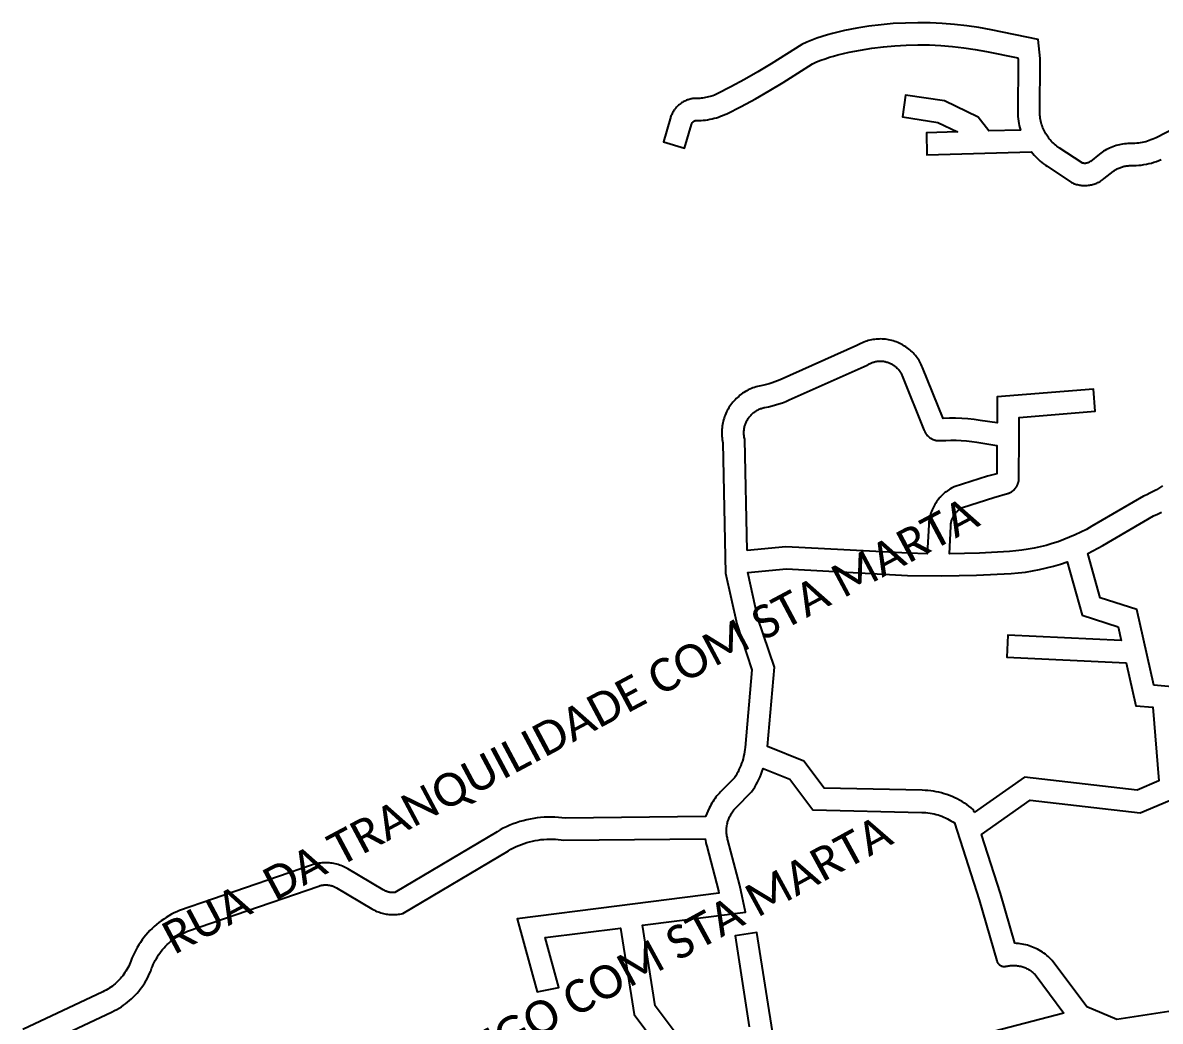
# Model space of a CAD drawing. Header units: millimetres. Extents: x 676447 to 689606, y 7455628 to 7463967.
# Drawn here: x 685078.3 to 685181.3, y 7461287.7 to 7461378.1 of the extents above; entities that cross this region are included whole.
import ezdxf

# ---------------------------------------------------------------- set-up
doc = ezdxf.new("R2010")
doc.units = ezdxf.units.MM
doc.header["$LTSCALE"] = 0.1
doc.header["$MEASUREMENT"] = 0
doc.layers.add('MUB_QUADRAS', color=7, linetype='Continuous')
doc.layers.add('MUB_SEGMENTO', color=7, linetype='Continuous')
doc.styles.add('Legend', font='calibri.ttf')

msp = doc.modelspace()

# ---------------------------------------------------------------- linework, layer by layer
at = {"layer": 'MUB_QUADRAS', "linetype": 'Continuous'}
for points in [[(685186.32, 7461370.44), (685180.93, 7461367.68), (685180.78, 7461367.61), (685180.63, 7461367.54), (685180.47, 7461367.48), (685180.32, 7461367.42), (685180.16, 7461367.37), (685180, 7461367.32), (685179.84, 7461367.28), (685179.68, 7461367.25), (685179.51, 7461367.22), (685179.35, 7461367.2), (685179.19, 7461367.18), (685179.02, 7461367.17), (685178.85, 7461367.16), (685178.69, 7461367.16), (685178.53, 7461367.16), (685178.38, 7461367.15), (685178.22, 7461367.14), (685178.07, 7461367.13), (685177.91, 7461367.1), (685177.76, 7461367.08), (685177.61, 7461367.05), (685177.46, 7461367.01), (685177.31, 7461366.97), (685177.16, 7461366.92), (685177.01, 7461366.87), (685176.87, 7461366.81), (685176.73, 7461366.75), (685176.59, 7461366.68), (685176.45, 7461366.61), (685176.31, 7461366.53), (685176.18, 7461366.45), (685176.05, 7461366.37), (685175.92, 7461366.28), (685175.8, 7461366.19), (685174.99, 7461365.54), (685174.97, 7461365.52), (685174.94, 7461365.51), (685174.92, 7461365.49), (685174.9, 7461365.47), (685174.87, 7461365.46), (685174.85, 7461365.45), (685174.82, 7461365.44), (685174.8, 7461365.42), (685174.77, 7461365.41), (685174.75, 7461365.4), (685174.72, 7461365.4), (685174.69, 7461365.39), (685174.67, 7461365.38), (685174.64, 7461365.38), (685174.61, 7461365.37), (685174.58, 7461365.37), (685174.56, 7461365.36), (685174.53, 7461365.36), (685174.5, 7461365.36), (685174.47, 7461365.36), (685174.45, 7461365.36), (685174.42, 7461365.36), (685174.39, 7461365.37), (685174.36, 7461365.37), (685174.34, 7461365.37), (685174.31, 7461365.38), (685174.28, 7461365.39), (685174.25, 7461365.39), (685174.23, 7461365.4), (685172.17, 7461366.76), (685172.06, 7461366.84), (685171.95, 7461366.92), (685171.85, 7461367.01), (685171.74, 7461367.1), (685171.64, 7461367.19), (685171.54, 7461367.28), (685171.45, 7461367.38), (685171.36, 7461367.48), (685171.27, 7461367.59), (685171.19, 7461367.7), (685171.11, 7461367.81), (685171.03, 7461367.92), (685170.96, 7461368.04), (685170.89, 7461368.16), (685170.83, 7461368.28), (685170.77, 7461368.4), (685170.71, 7461368.53), (685170.66, 7461368.65), (685170.62, 7461368.78), (685170.57, 7461368.91), (685170.54, 7461369.04), (685170.5, 7461369.17), (685170.47, 7461369.31), (685170.45, 7461369.44), (685170.43, 7461369.58), (685170.42, 7461369.71), (685170.41, 7461369.85), (685170.44, 7461374.87), (685170.26, 7461376.59), (685165.99, 7461377.45), (685164.9, 7461377.65), (685163.8, 7461377.81), (685162.69, 7461377.94), (685161.58, 7461378.03), (685160.47, 7461378.08), (685159.36, 7461378.09), (685158.25, 7461378.07), (685157.14, 7461378.01), (685156.03, 7461377.91), (685154.92, 7461377.77), (685153.83, 7461377.59), (685152.73, 7461377.38), (685151.65, 7461377.13), (685151.17, 7461377), (685150.7, 7461376.86), (685150.23, 7461376.7), (685149.77, 7461376.53), (685149.31, 7461376.34), (685148.86, 7461376.13), (685146.09, 7461374.38), (685144.89, 7461373.65), (685143.68, 7461372.95), (685142.44, 7461372.28), (685141.19, 7461371.65), (685141.06, 7461371.6), (685140.94, 7461371.54), (685140.81, 7461371.49), (685140.68, 7461371.45), (685140.55, 7461371.41), (685140.42, 7461371.37), (685140.29, 7461371.34), (685140.15, 7461371.31), (685140.02, 7461371.29), (685139.88, 7461371.27), (685139.75, 7461371.25), (685139.61, 7461371.24), (685139.48, 7461371.24), (685139.34, 7461371.24), (685139.25, 7461371.24), (685139.17, 7461371.23), (685139.08, 7461371.23), (685139, 7461371.22), (685138.91, 7461371.2), (685138.83, 7461371.19), (685138.74, 7461371.17), (685138.66, 7461371.15), (685138.58, 7461371.12), (685138.5, 7461371.1), (685138.42, 7461371.07), (685138.34, 7461371.03), (685138.26, 7461371), (685138.18, 7461370.96), (685138.11, 7461370.92), (685138.03, 7461370.87), (685137.96, 7461370.83), (685137.89, 7461370.78), (685137.82, 7461370.73), (685137.75, 7461370.67), (685137.69, 7461370.62), (685137.62, 7461370.56), (685137.56, 7461370.5), (685137.5, 7461370.44), (685137.45, 7461370.37), (685137.39, 7461370.31), (685137.34, 7461370.24), (685137.29, 7461370.17), (685137.24, 7461370.1), (685137.2, 7461370.02), (685137.16, 7461369.95), (685137.12, 7461369.87), (685137.08, 7461369.79), (685137.04, 7461369.72), (685137.01, 7461369.64), (685136.98, 7461369.55), (685136.96, 7461369.47), (685136.94, 7461369.39), (685136.33, 7461367.31), (685138.25, 7461366.75), (685138.87, 7461368.87), (685138.87, 7461368.89), (685138.88, 7461368.9), (685138.88, 7461368.92), (685138.89, 7461368.93), (685138.89, 7461368.95), (685138.9, 7461368.96), (685138.9, 7461368.98), (685138.91, 7461368.99), (685138.92, 7461369.01), (685138.93, 7461369.02), (685138.94, 7461369.03), (685138.94, 7461369.05), (685138.95, 7461369.06), (685138.96, 7461369.07), (685138.97, 7461369.08), (685138.98, 7461369.09), (685139, 7461369.1), (685139.01, 7461369.12), (685139.02, 7461369.13), (685139.03, 7461369.14), (685139.04, 7461369.15), (685139.06, 7461369.16), (685139.07, 7461369.16), (685139.08, 7461369.17), (685139.1, 7461369.18), (685139.11, 7461369.19), (685139.12, 7461369.19), (685139.14, 7461369.2), (685139.15, 7461369.21), (685139.17, 7461369.21), (685139.18, 7461369.22), (685139.2, 7461369.22), (685139.21, 7461369.23), (685139.23, 7461369.23), (685139.24, 7461369.23), (685139.26, 7461369.23), (685139.28, 7461369.24), (685139.29, 7461369.24), (685139.31, 7461369.24), (685139.32, 7461369.24), (685139.52, 7461369.24), (685139.73, 7461369.25), (685139.93, 7461369.26), (685140.13, 7461369.28), (685140.33, 7461369.31), (685140.53, 7461369.35), (685140.73, 7461369.39), (685140.92, 7461369.44), (685141.12, 7461369.49), (685141.31, 7461369.55), (685141.5, 7461369.62), (685141.69, 7461369.69), (685141.88, 7461369.77), (685142.06, 7461369.85), (685143.36, 7461370.51), (685144.65, 7461371.2), (685145.91, 7461371.93), (685147.16, 7461372.69), (685149.82, 7461374.38), (685150.2, 7461374.54), (685150.58, 7461374.7), (685150.96, 7461374.84), (685151.35, 7461374.97), (685151.74, 7461375.08), (685152.13, 7461375.19), (685153.15, 7461375.42), (685154.18, 7461375.62), (685155.21, 7461375.79), (685156.24, 7461375.92), (685157.28, 7461376.01), (685158.32, 7461376.07), (685159.37, 7461376.09), (685160.41, 7461376.08), (685161.46, 7461376.03), (685162.5, 7461375.95), (685163.53, 7461375.83), (685164.57, 7461375.68), (685165.59, 7461375.49), (685168.42, 7461374.92), (685168.44, 7461374.77), (685168.41, 7461369.81), (685168.42, 7461369.6), (685168.44, 7461369.39), (685168.47, 7461369.19), (685168.5, 7461368.98), (685168.54, 7461368.78), (685168.59, 7461368.58), (685168.65, 7461368.38), (685165.79, 7461368.3), (685164.83, 7461369.54), (685161.78, 7461371.01), (685158.25, 7461371.53), (685157.96, 7461369.56), (685161.18, 7461369.07), (685162.97, 7461368.21), (685160.14, 7461368.13), (685160.19, 7461366.13), (685169.66, 7461366.41), (685169.78, 7461366.26), (685169.9, 7461366.11), (685170.03, 7461365.97), (685170.17, 7461365.83), (685170.31, 7461365.69), (685170.45, 7461365.57), (685170.6, 7461365.44), (685170.75, 7461365.32), (685170.91, 7461365.21), (685171.07, 7461365.1), (685173.28, 7461363.63), (685173.37, 7461363.59), (685173.46, 7461363.55), (685173.55, 7461363.52), (685173.64, 7461363.49), (685173.74, 7461363.46), (685173.83, 7461363.44), (685173.93, 7461363.41), (685174.03, 7461363.4), (685174.12, 7461363.38), (685174.22, 7461363.37), (685174.32, 7461363.37), (685174.42, 7461363.36), (685174.51, 7461363.36), (685174.61, 7461363.36), (685174.71, 7461363.37), (685174.81, 7461363.38), (685174.91, 7461363.39), (685175, 7461363.41), (685175.1, 7461363.43), (685175.19, 7461363.45), (685175.29, 7461363.48), (685175.38, 7461363.51), (685175.47, 7461363.54), (685175.56, 7461363.58), (685175.65, 7461363.62), (685175.74, 7461363.66), (685175.83, 7461363.7), (685175.91, 7461363.75), (685176, 7461363.8), (685176.08, 7461363.86), (685176.16, 7461363.92), (685176.24, 7461363.98), (685177.04, 7461364.62), (685177.11, 7461364.67), (685177.18, 7461364.72), (685177.25, 7461364.77), (685177.33, 7461364.81), (685177.4, 7461364.85), (685177.48, 7461364.89), (685177.56, 7461364.93), (685177.64, 7461364.96), (685177.72, 7461365), (685177.8, 7461365.03), (685177.89, 7461365.05), (685177.97, 7461365.08), (685178.06, 7461365.1), (685178.14, 7461365.11), (685178.23, 7461365.13), (685178.32, 7461365.14), (685178.4, 7461365.15), (685178.49, 7461365.16), (685178.58, 7461365.16), (685178.66, 7461365.16), (685178.9, 7461365.16), (685179.13, 7461365.17), (685179.37, 7461365.19), (685179.6, 7461365.21), (685179.83, 7461365.25), (685180.06, 7461365.29), (685180.29, 7461365.34), (685180.52, 7461365.39), (685180.74, 7461365.46), (685180.97, 7461365.53), (685181.19, 7461365.61), (685181.4, 7461365.7)], [(685181.51, 7461336.17), (685181.24, 7461335.99), (685180.96, 7461335.81), (685180.67, 7461335.65), (685180.38, 7461335.49), (685180.09, 7461335.35), (685179.79, 7461335.21), (685175.12, 7461332.5), (685174.63, 7461332.22), (685174.13, 7461331.97), (685173.62, 7461331.72), (685173.11, 7461331.5), (685172.59, 7461331.29), (685172.06, 7461331.1), (685171.53, 7461330.93), (685170.99, 7461330.77), (685170.44, 7461330.63), (685169.89, 7461330.51), (685169.34, 7461330.41), (685168.79, 7461330.33), (685168.23, 7461330.26), (685167.67, 7461330.21), (685164.95, 7461330.07), (685162.23, 7461330), (685162.34, 7461332.52), (685162.35, 7461332.59), (685162.35, 7461332.66), (685162.36, 7461332.73), (685162.38, 7461332.8), (685162.39, 7461332.87), (685162.41, 7461332.93), (685162.42, 7461333), (685162.44, 7461333.07), (685162.47, 7461333.13), (685162.49, 7461333.2), (685162.52, 7461333.26), (685162.55, 7461333.32), (685162.58, 7461333.39), (685162.61, 7461333.45), (685162.65, 7461333.51), (685162.69, 7461333.56), (685162.73, 7461333.62), (685162.77, 7461333.68), (685162.81, 7461333.73), (685162.86, 7461333.78), (685162.91, 7461333.83), (685162.95, 7461333.88), (685163.01, 7461333.93), (685163.06, 7461333.98), (685163.11, 7461334.02), (685163.17, 7461334.06), (685163.22, 7461334.1), (685163.28, 7461334.14), (685163.34, 7461334.18), (685163.4, 7461334.21), (685166.25, 7461335.11), (685167.47, 7461335.46), (685167.52, 7461335.47), (685167.57, 7461335.49), (685167.61, 7461335.51), (685167.66, 7461335.52), (685167.71, 7461335.55), (685167.75, 7461335.57), (685167.79, 7461335.59), (685167.84, 7461335.62), (685167.88, 7461335.65), (685167.92, 7461335.67), (685167.96, 7461335.7), (685168, 7461335.73), (685168.04, 7461335.77), (685168.07, 7461335.8), (685168.11, 7461335.84), (685168.14, 7461335.87), (685168.18, 7461335.91), (685168.21, 7461335.95), (685168.24, 7461335.99), (685168.27, 7461336.03), (685168.3, 7461336.07), (685168.32, 7461336.11), (685168.35, 7461336.16), (685168.37, 7461336.2), (685168.39, 7461336.25), (685168.41, 7461336.29), (685168.43, 7461336.34), (685168.45, 7461336.39), (685168.46, 7461336.43), (685168.47, 7461336.48), (685168.49, 7461336.53), (685168.5, 7461336.58), (685168.5, 7461336.63), (685168.51, 7461336.68), (685168.51, 7461336.73), (685168.52, 7461336.78), (685168.52, 7461336.83), (685168.52, 7461336.88), (685168.52, 7461336.93), (685168.51, 7461336.98), (685168.54, 7461340.49), (685168.55, 7461342.36), (685175.43, 7461342.93), (685175.27, 7461344.92), (685166.56, 7461344.21), (685166.55, 7461341.85), (685165.02, 7461342.09), (685164.46, 7461342.17), (685163.9, 7461342.23), (685163.34, 7461342.27), (685162.78, 7461342.29), (685162.22, 7461342.29), (685161.65, 7461342.27), (685159.79, 7461346.88), (685159.74, 7461347.01), (685159.68, 7461347.14), (685159.61, 7461347.26), (685159.54, 7461347.39), (685159.47, 7461347.51), (685159.39, 7461347.63), (685159.31, 7461347.75), (685159.22, 7461347.86), (685159.14, 7461347.97), (685159.04, 7461348.08), (685158.94, 7461348.19), (685158.84, 7461348.29), (685158.74, 7461348.39), (685158.63, 7461348.48), (685158.52, 7461348.57), (685158.41, 7461348.66), (685158.29, 7461348.74), (685158.17, 7461348.82), (685158.05, 7461348.89), (685157.93, 7461348.96), (685157.8, 7461349.03), (685157.67, 7461349.09), (685157.54, 7461349.15), (685157.41, 7461349.2), (685157.27, 7461349.24), (685157.13, 7461349.29), (685157, 7461349.33), (685156.86, 7461349.36), (685156.72, 7461349.39), (685156.58, 7461349.41), (685156.44, 7461349.43), (685156.29, 7461349.44), (685156.15, 7461349.45), (685156.01, 7461349.46), (685155.87, 7461349.45), (685155.72, 7461349.45), (685155.58, 7461349.44), (685155.44, 7461349.42), (685155.3, 7461349.4), (685155.16, 7461349.38), (685155.02, 7461349.34), (685154.88, 7461349.31), (685154.74, 7461349.27), (685154.61, 7461349.22), (685154.47, 7461349.18), (685154.34, 7461349.12), (685154.21, 7461349.06), (685154.08, 7461349), (685153.96, 7461348.93), (685153.83, 7461348.86), (685146.9, 7461345.76), (685146.66, 7461345.66), (685146.41, 7461345.57), (685146.16, 7461345.48), (685145.91, 7461345.4), (685145.66, 7461345.33), (685145.41, 7461345.27), (685145.15, 7461345.22), (685145, 7461345.19), (685144.86, 7461345.16), (685144.71, 7461345.12), (685144.57, 7461345.07), (685144.43, 7461345.02), (685144.29, 7461344.97), (685144.15, 7461344.91), (685144.01, 7461344.84), (685143.88, 7461344.77), (685143.75, 7461344.7), (685143.62, 7461344.62), (685143.5, 7461344.54), (685143.37, 7461344.45), (685143.25, 7461344.36), (685143.14, 7461344.26), (685143.02, 7461344.17), (685142.92, 7461344.06), (685142.81, 7461343.96), (685142.71, 7461343.84), (685142.61, 7461343.73), (685142.52, 7461343.61), (685142.43, 7461343.49), (685142.34, 7461343.37), (685142.26, 7461343.24), (685142.18, 7461343.11), (685142.11, 7461342.98), (685142.04, 7461342.85), (685141.98, 7461342.71), (685141.92, 7461342.57), (685141.87, 7461342.43), (685141.82, 7461342.29), (685141.78, 7461342.14), (685141.74, 7461342), (685141.71, 7461341.85), (685141.68, 7461341.7), (685141.66, 7461341.56), (685141.64, 7461341.41), (685141.63, 7461341.26), (685141.62, 7461341.11), (685141.62, 7461340.96), (685141.62, 7461340.81), (685141.63, 7461340.66), (685141.64, 7461340.51), (685141.66, 7461340.36), (685141.69, 7461340.21), (685141.71, 7461340.06), (685141.94, 7461328.26), (685142.96, 7461323.65), (685144.34, 7461319.5), (685143.72, 7461312.48), (685143.7, 7461312.27), (685143.67, 7461312.07), (685143.63, 7461311.86), (685143.59, 7461311.65), (685143.54, 7461311.45), (685143.48, 7461311.24), (685143.41, 7461311.04), (685143.34, 7461310.84), (685143.26, 7461310.65), (685143.17, 7461310.46), (685143.08, 7461310.27), (685142.98, 7461310.08), (685142.88, 7461309.9), (685142.76, 7461309.72), (685141.5, 7461308.46), (685141.39, 7461308.34), (685141.28, 7461308.22), (685141.17, 7461308.09), (685141.07, 7461307.96), (685140.97, 7461307.83), (685140.88, 7461307.7), (685140.79, 7461307.56), (685140.7, 7461307.42), (685140.62, 7461307.27), (685140.55, 7461307.13), (685140.48, 7461306.98), (685140.15, 7461306.21), (685127.46, 7461306.07), (685127.14, 7461306.11), (685126.82, 7461306.14), (685126.5, 7461306.16), (685126.18, 7461306.17), (685125.86, 7461306.17), (685125.54, 7461306.15), (685125.21, 7461306.13), (685124.9, 7461306.09), (685124.58, 7461306.05), (685124.26, 7461305.99), (685123.95, 7461305.92), (685123.63, 7461305.84), (685123.32, 7461305.75), (685123.02, 7461305.65), (685122.72, 7461305.54), (685122.42, 7461305.42), (685122.12, 7461305.29), (685121.83, 7461305.15), (685121.55, 7461305), (685121.27, 7461304.84), (685112.01, 7461299.34), (685111.95, 7461299.33), (685111.89, 7461299.33), (685111.83, 7461299.33), (685111.78, 7461299.33), (685111.72, 7461299.33), (685111.66, 7461299.34), (685111.6, 7461299.35), (685111.55, 7461299.35), (685111.49, 7461299.37), (685111.43, 7461299.38), (685111.38, 7461299.39), (685111.32, 7461299.41), (685111.27, 7461299.43), (685111.21, 7461299.45), (685111.16, 7461299.47), (685111.11, 7461299.49), (685111.06, 7461299.52), (685111, 7461299.54), (685110.95, 7461299.57), (685107.74, 7461301.48), (685107.62, 7461301.55), (685107.5, 7461301.61), (685107.38, 7461301.67), (685107.26, 7461301.73), (685107.13, 7461301.78), (685107, 7461301.82), (685106.87, 7461301.86), (685106.74, 7461301.9), (685106.61, 7461301.93), (685106.48, 7461301.96), (685106.34, 7461301.98), (685106.21, 7461302), (685106.08, 7461302.01), (685105.94, 7461302.02), (685105.8, 7461302.03), (685105.67, 7461302.03), (685105.53, 7461302.02), (685105.4, 7461302.01), (685105.26, 7461302), (685105.13, 7461301.98), (685104.99, 7461301.96), (685104.86, 7461301.93), (685104.73, 7461301.89), (685104.6, 7461301.86), (685104.47, 7461301.81), (685092.52, 7461297.7), (685092.27, 7461297.6), (685092.02, 7461297.48), (685091.78, 7461297.36), (685091.54, 7461297.22), (685091.31, 7461297.08), (685091.08, 7461296.93), (685090.85, 7461296.78), (685090.64, 7461296.61), (685090.42, 7461296.44), (685090.22, 7461296.26), (685090.02, 7461296.07), (685089.83, 7461295.88), (685089.64, 7461295.68), (685089.46, 7461295.47), (685089.29, 7461295.26), (685089.12, 7461295.04), (685088.97, 7461294.82), (685088.82, 7461294.59), (685088.68, 7461294.36), (685088.55, 7461294.12), (685088.42, 7461293.87), (685088.31, 7461293.63), (685088.2, 7461293.38), (685088.1, 7461293.12), (685088.04, 7461292.96), (685087.98, 7461292.81), (685087.91, 7461292.66), (685087.83, 7461292.51), (685087.75, 7461292.36), (685087.66, 7461292.22), (685087.57, 7461292.08), (685087.48, 7461291.94), (685087.38, 7461291.8), (685087.27, 7461291.67), (685087.16, 7461291.54), (685087.05, 7461291.42), (685086.93, 7461291.3), (685086.81, 7461291.19), (685086.69, 7461291.07), (685086.56, 7461290.97), (685086.43, 7461290.86), (685086.29, 7461290.77), (685086.15, 7461290.67), (685086.01, 7461290.58), (685085.86, 7461290.5), (685085.71, 7461290.42), (685085.56, 7461290.35), (685078.31, 7461286.94)], [(685143.9, 7461330.3), (685143.9, 7461330.3), (685143.71, 7461340.32), (685143.69, 7461340.4), (685143.67, 7461340.48), (685143.65, 7461340.56), (685143.64, 7461340.64), (685143.63, 7461340.72), (685143.62, 7461340.8), (685143.62, 7461340.88), (685143.62, 7461340.96), (685143.62, 7461341.04), (685143.62, 7461341.12), (685143.63, 7461341.2), (685143.64, 7461341.28), (685143.65, 7461341.36), (685143.66, 7461341.44), (685143.68, 7461341.52), (685143.7, 7461341.6), (685143.73, 7461341.68), (685143.75, 7461341.75), (685143.78, 7461341.83), (685143.81, 7461341.9), (685143.84, 7461341.98), (685143.88, 7461342.05), (685143.92, 7461342.12), (685143.96, 7461342.19), (685144, 7461342.26), (685144.05, 7461342.32), (685144.1, 7461342.39), (685144.15, 7461342.45), (685144.2, 7461342.51), (685144.26, 7461342.57), (685144.31, 7461342.63), (685144.37, 7461342.69), (685144.43, 7461342.74), (685144.49, 7461342.79), (685144.56, 7461342.84), (685144.62, 7461342.89), (685144.69, 7461342.93), (685144.76, 7461342.97), (685144.83, 7461343.01), (685144.9, 7461343.05), (685144.98, 7461343.09), (685145.05, 7461343.12), (685145.13, 7461343.15), (685145.2, 7461343.17), (685145.28, 7461343.2), (685145.36, 7461343.22), (685145.44, 7461343.24), (685145.51, 7461343.25), (685145.84, 7461343.32), (685146.16, 7461343.4), (685146.48, 7461343.48), (685146.79, 7461343.58), (685147.1, 7461343.69), (685147.41, 7461343.81), (685147.71, 7461343.94), (685154.78, 7461347.09), (685154.84, 7461347.13), (685154.91, 7461347.17), (685154.97, 7461347.21), (685155.04, 7461347.24), (685155.1, 7461347.27), (685155.17, 7461347.3), (685155.24, 7461347.33), (685155.31, 7461347.35), (685155.38, 7461347.37), (685155.45, 7461347.39), (685155.53, 7461347.41), (685155.6, 7461347.42), (685155.67, 7461347.44), (685155.75, 7461347.44), (685155.82, 7461347.45), (685155.89, 7461347.45), (685155.97, 7461347.46), (685156.04, 7461347.45), (685156.12, 7461347.45), (685156.19, 7461347.44), (685156.26, 7461347.44), (685156.34, 7461347.42), (685156.41, 7461347.41), (685156.48, 7461347.39), (685156.55, 7461347.37), (685156.63, 7461347.35), (685156.7, 7461347.33), (685156.76, 7461347.3), (685156.83, 7461347.27), (685156.9, 7461347.24), (685156.97, 7461347.21), (685157.03, 7461347.17), (685157.09, 7461347.13), (685157.16, 7461347.09), (685157.22, 7461347.05), (685157.28, 7461347.01), (685157.33, 7461346.96), (685157.39, 7461346.91), (685157.44, 7461346.86), (685157.5, 7461346.81), (685157.55, 7461346.75), (685157.6, 7461346.7), (685157.64, 7461346.64), (685157.69, 7461346.58), (685157.73, 7461346.52), (685157.77, 7461346.46), (685157.81, 7461346.39), (685157.84, 7461346.33), (685157.88, 7461346.26), (685157.91, 7461346.19), (685157.94, 7461346.13), (685159.91, 7461341.24), (685159.93, 7461341.19), (685159.95, 7461341.15), (685159.97, 7461341.1), (685159.99, 7461341.05), (685160.02, 7461341.01), (685160.04, 7461340.97), (685160.07, 7461340.92), (685160.1, 7461340.88), (685160.13, 7461340.84), (685160.16, 7461340.8), (685160.19, 7461340.76), (685160.23, 7461340.72), (685160.26, 7461340.69), (685160.3, 7461340.65), (685160.34, 7461340.62), (685160.38, 7461340.58), (685160.42, 7461340.55), (685160.46, 7461340.52), (685160.5, 7461340.49), (685160.54, 7461340.47), (685160.59, 7461340.44), (685160.63, 7461340.42), (685160.68, 7461340.39), (685160.72, 7461340.37), (685160.77, 7461340.35), (685160.82, 7461340.34), (685160.87, 7461340.32), (685160.91, 7461340.31), (685160.96, 7461340.29), (685161.01, 7461340.28), (685161.06, 7461340.27), (685161.11, 7461340.26), (685161.16, 7461340.26), (685161.21, 7461340.25), (685161.27, 7461340.25), (685161.32, 7461340.25), (685161.37, 7461340.25), (685161.42, 7461340.25), (685161.89, 7461340.28), (685162.36, 7461340.29), (685162.83, 7461340.29), (685163.3, 7461340.27), (685163.77, 7461340.23), (685164.24, 7461340.18), (685164.71, 7461340.11), (685166.53, 7461339.82), (685166.51, 7461337.26), (685165.68, 7461337.03), (685162.65, 7461336.07), (685162.52, 7461336.01), (685162.4, 7461335.94), (685162.27, 7461335.87), (685162.16, 7461335.8), (685162.04, 7461335.72), (685161.93, 7461335.63), (685161.82, 7461335.55), (685161.71, 7461335.46), (685161.6, 7461335.36), (685161.5, 7461335.26), (685161.41, 7461335.16), (685161.31, 7461335.06), (685161.22, 7461334.95), (685161.14, 7461334.84), (685161.06, 7461334.72), (685160.98, 7461334.6), (685160.9, 7461334.48), (685160.84, 7461334.36), (685160.77, 7461334.24), (685160.71, 7461334.11), (685160.65, 7461333.98), (685160.6, 7461333.85), (685160.55, 7461333.72), (685160.51, 7461333.59), (685160.47, 7461333.45), (685160.44, 7461333.31), (685160.41, 7461333.18), (685160.39, 7461333.04), (685160.37, 7461332.9), (685160.35, 7461332.76), (685160.35, 7461332.62), (685160.22, 7461330.01), (685158.5, 7461330.05), (685147.42, 7461330.63), (685143.9, 7461330.3)], [(685186.66, 7461317.57), (685180.72, 7461318.11), (685179.19, 7461324.95), (685175.87, 7461326.02), (685174.75, 7461330.04), (685175.21, 7461330.27), (685175.67, 7461330.52), (685176.13, 7461330.77), (685180.7, 7461333.43), (685181.07, 7461333.6), (685181.44, 7461333.79)], [(685164.47, 7461306.57), (685164.39, 7461306.83), (685164.19, 7461306.99), (685163.99, 7461307.15), (685163.79, 7461307.29), (685163.58, 7461307.43), (685163.37, 7461307.57), (685163.15, 7461307.69), (685162.92, 7461307.81), (685162.7, 7461307.92), (685162.47, 7461308.02), (685162.23, 7461308.11), (685162, 7461308.2), (685161.76, 7461308.28), (685161.52, 7461308.35), (685161.27, 7461308.41), (685161.02, 7461308.46), (685160.78, 7461308.5), (685160.53, 7461308.54), (685160.28, 7461308.57), (685160.03, 7461308.58), (685159.77, 7461308.59), (685150.88, 7461308.79), (685149.04, 7461311.24), (685145.74, 7461312.56), (685146.37, 7461319.74), (685144.89, 7461324.19), (685143.98, 7461328.3), (685147.46, 7461328.63), (685158.42, 7461328.05), (685161.55, 7461328), (685164.68, 7461328.06), (685167.81, 7461328.22), (685168.45, 7461328.27), (685169.1, 7461328.35), (685169.74, 7461328.45), (685170.38, 7461328.57), (685171.02, 7461328.72), (685171.65, 7461328.88), (685172.27, 7461329.07), (685172.89, 7461329.27), (685174.23, 7461324.44), (685177.49, 7461323.4), (685177.77, 7461322.15), (685167.51, 7461322.65), (685167.41, 7461320.65), (685178.22, 7461320.12), (685179.09, 7461316.25), (685180.64, 7461316.11), (685181.2, 7461309.44), (685179.22, 7461308.61), (685169.02, 7461309.78), (685164.47, 7461306.57)], [(685137.92, 7461285.94), (685135.58, 7461289.08), (685134.42, 7461296.37), (685143.75, 7461297.56), (685143.24, 7461299.96), (685142.17, 7461304.08), (685142.14, 7461304.18), (685142.12, 7461304.28), (685142.1, 7461304.38), (685142.08, 7461304.48), (685142.06, 7461304.58), (685142.05, 7461304.69), (685142.05, 7461304.79), (685142.04, 7461304.89), (685142.04, 7461305), (685142.05, 7461305.1), (685142.05, 7461305.2), (685142.07, 7461305.31), (685142.08, 7461305.41), (685142.1, 7461305.51), (685142.12, 7461305.61), (685142.14, 7461305.71), (685142.17, 7461305.81), (685142.21, 7461305.91), (685142.24, 7461306.01), (685142.28, 7461306.1), (685142.32, 7461306.2), (685142.37, 7461306.29), (685142.42, 7461306.38), (685142.47, 7461306.47), (685142.52, 7461306.56), (685142.58, 7461306.64), (685142.64, 7461306.73), (685142.71, 7461306.81), (685142.77, 7461306.89), (685142.84, 7461306.97), (685142.91, 7461307.04), (685144.31, 7461308.44), (685144.46, 7461308.66), (685144.6, 7461308.88), (685144.73, 7461309.11), (685144.85, 7461309.34), (685144.97, 7461309.58), (685145.08, 7461309.82), (685145.18, 7461310.06), (685145.27, 7461310.31), (685145.36, 7461310.56), (685147.78, 7461309.59), (685149.86, 7461306.81), (685159.73, 7461306.59), (685159.91, 7461306.59), (685160.1, 7461306.57), (685160.28, 7461306.55), (685160.47, 7461306.53), (685160.65, 7461306.49), (685160.83, 7461306.46), (685161.01, 7461306.41), (685161.19, 7461306.36), (685161.36, 7461306.3), (685161.53, 7461306.24), (685161.71, 7461306.17), (685161.87, 7461306.09), (685162.04, 7461306.01), (685162.2, 7461305.93), (685162.36, 7461305.83), (685162.52, 7461305.74), (685162.67, 7461305.63), (685164.93, 7461298.67), (685166.52, 7461293.14), (685166.53, 7461293.12), (685166.54, 7461293.1), (685166.54, 7461293.07), (685166.55, 7461293.05), (685166.56, 7461293.03), (685166.58, 7461293.01), (685166.59, 7461292.99), (685166.6, 7461292.97), (685166.61, 7461292.95), (685166.63, 7461292.93), (685166.64, 7461292.91), (685166.66, 7461292.89), (685166.67, 7461292.87), (685166.69, 7461292.85), (685166.71, 7461292.84), (685166.72, 7461292.82), (685166.74, 7461292.8), (685166.76, 7461292.79), (685166.78, 7461292.77), (685166.8, 7461292.76), (685166.82, 7461292.75), (685166.84, 7461292.73), (685166.86, 7461292.72), (685166.88, 7461292.71), (685166.9, 7461292.7), (685166.93, 7461292.69), (685166.95, 7461292.68), (685166.97, 7461292.68), (685167, 7461292.67), (685167.02, 7461292.66), (685167.04, 7461292.66), (685167.07, 7461292.65), (685167.09, 7461292.65), (685167.11, 7461292.65), (685167.14, 7461292.64), (685167.16, 7461292.64), (685167.19, 7461292.64), (685167.21, 7461292.64), (685167.23, 7461292.64), (685167.26, 7461292.64), (685167.28, 7461292.65), (685167.31, 7461292.65), (685167.33, 7461292.66), (685167.35, 7461292.66), (685167.45, 7461292.68), (685167.54, 7461292.7), (685167.63, 7461292.71), (685167.73, 7461292.73), (685167.82, 7461292.73), (685167.92, 7461292.74), (685168.02, 7461292.74), (685168.11, 7461292.74), (685168.21, 7461292.73), (685168.3, 7461292.72), (685168.4, 7461292.71), (685168.49, 7461292.7), (685168.58, 7461292.68), (685168.68, 7461292.66), (685168.77, 7461292.63), (685168.86, 7461292.6), (685168.95, 7461292.57), (685169.04, 7461292.54), (685169.13, 7461292.5), (685169.21, 7461292.46), (685169.3, 7461292.42), (685169.38, 7461292.37), (685169.46, 7461292.32), (685169.54, 7461292.27), (685169.62, 7461292.21), (685169.7, 7461292.15), (685169.77, 7461292.09), (685169.84, 7461292.03), (685169.91, 7461291.97), (685169.98, 7461291.9), (685172.59, 7461288.42)], [(685187.98, 7461289.48), (685177.37, 7461287.85), (685174.68, 7461288.98), (685174.68, 7461288.98), (685174.68, 7461288.98), (685171.52, 7461293.18), (685171.4, 7461293.3), (685171.29, 7461293.42), (685171.16, 7461293.53), (685171.04, 7461293.64), (685170.91, 7461293.75), (685170.78, 7461293.85), (685170.64, 7461293.94), (685170.5, 7461294.03), (685170.36, 7461294.12), (685170.21, 7461294.2), (685170.06, 7461294.27), (685169.91, 7461294.34), (685169.76, 7461294.4), (685169.6, 7461294.46), (685169.45, 7461294.52), (685169.29, 7461294.56), (685169.13, 7461294.61), (685168.97, 7461294.64), (685168.8, 7461294.67), (685168.64, 7461294.7), (685168.47, 7461294.72), (685168.31, 7461294.73), (685168.14, 7461294.74), (685166.84, 7461299.25), (685165.12, 7461304.58), (685169.55, 7461307.7), (685179.51, 7461306.56), (685183.31, 7461308.16)], [(685079.16, 7461285.13), (685086.41, 7461288.54), (685086.63, 7461288.64), (685086.83, 7461288.75), (685087.04, 7461288.87), (685087.24, 7461288.99), (685087.43, 7461289.13), (685087.62, 7461289.26), (685087.81, 7461289.41), (685087.99, 7461289.56), (685088.17, 7461289.72), (685088.34, 7461289.88), (685088.5, 7461290.05), (685088.66, 7461290.22), (685088.82, 7461290.4), (685088.96, 7461290.58), (685089.1, 7461290.77), (685089.24, 7461290.97), (685089.36, 7461291.17), (685089.48, 7461291.37), (685089.6, 7461291.57), (685089.7, 7461291.78), (685089.8, 7461292), (685089.9, 7461292.22), (685089.98, 7461292.44), (685090.05, 7461292.62), (685090.13, 7461292.81), (685090.22, 7461292.99), (685090.31, 7461293.17), (685090.41, 7461293.35), (685090.51, 7461293.52), (685090.62, 7461293.69), (685090.73, 7461293.85), (685090.85, 7461294.02), (685090.98, 7461294.17), (685091.11, 7461294.33), (685091.25, 7461294.47), (685091.39, 7461294.62), (685091.54, 7461294.75), (685091.69, 7461294.89), (685091.84, 7461295.02), (685092, 7461295.14), (685092.17, 7461295.26), (685092.33, 7461295.37), (685092.51, 7461295.47), (685092.68, 7461295.57), (685092.86, 7461295.66), (685093.04, 7461295.75), (685093.23, 7461295.83), (685105.12, 7461299.92), (685105.18, 7461299.94), (685105.25, 7461299.96), (685105.31, 7461299.98), (685105.38, 7461299.99), (685105.44, 7461300), (685105.51, 7461300.01), (685105.58, 7461300.02), (685105.64, 7461300.03), (685105.71, 7461300.03), (685105.77, 7461300.03), (685105.84, 7461300.03), (685105.91, 7461300.02), (685105.97, 7461300.01), (685106.04, 7461300.01), (685106.1, 7461299.99), (685106.17, 7461299.98), (685106.23, 7461299.97), (685106.3, 7461299.95), (685106.36, 7461299.93), (685106.42, 7461299.91), (685106.49, 7461299.88), (685106.55, 7461299.85), (685106.61, 7461299.83), (685106.67, 7461299.79), (685106.72, 7461299.76), (685109.93, 7461297.85), (685110.04, 7461297.79), (685110.15, 7461297.73), (685110.26, 7461297.68), (685110.38, 7461297.63), (685110.5, 7461297.58), (685110.61, 7461297.54), (685110.73, 7461297.5), (685110.85, 7461297.46), (685110.98, 7461297.43), (685111.1, 7461297.4), (685111.22, 7461297.38), (685111.35, 7461297.36), (685111.47, 7461297.35), (685111.6, 7461297.34), (685111.72, 7461297.33), (685111.85, 7461297.33), (685111.97, 7461297.33), (685112.1, 7461297.34), (685112.22, 7461297.35), (685112.35, 7461297.36), (685112.47, 7461297.38), (685112.6, 7461297.41), (685112.72, 7461297.43), (685122.29, 7461303.12), (685122.52, 7461303.25), (685122.75, 7461303.37), (685122.99, 7461303.49), (685123.22, 7461303.59), (685123.47, 7461303.69), (685123.71, 7461303.78), (685123.96, 7461303.85), (685124.21, 7461303.93), (685124.47, 7461303.99), (685124.72, 7461304.04), (685124.98, 7461304.08), (685125.24, 7461304.12), (685125.5, 7461304.14), (685125.76, 7461304.16), (685126.02, 7461304.17), (685126.28, 7461304.17), (685126.54, 7461304.16), (685126.8, 7461304.14), (685127.06, 7461304.11), (685127.32, 7461304.07), (685140.1, 7461304.21), (685140.13, 7461304.04), (685140.16, 7461303.87), (685140.2, 7461303.7), (685140.25, 7461303.54), (685141.3, 7461299.5), (685141.34, 7461299.27), (685132.12, 7461298.09), (685123.07, 7461296.94), (685124.89, 7461290.34), (685126.85, 7461290.74), (685125.61, 7461295.25), (685132.44, 7461296.12), (685133.68, 7461288.28), (685136.15, 7461284.97)], [(685146.37, 7461285.59), (685144.78, 7461295.71), (685142.81, 7461295.4), (685144.09, 7461287.17)], [(685172.59, 7461288.42), (685166.23, 7461286.75)]]:
    msp.add_lwpolyline(points, dxfattribs=at)

# ---------------------------------------------------------------- texts
at = {"layer": 'MUB_SEGMENTO', "color": 253, "style": 'Legend'}
for s, rotation, p in [('RUA  DA TRANQUILIDADE COM STA MARTA', 28.0615, (685092.02, 7461293.66)), ('RUA  DO SOSSEGO COM STA MARTA', 28.6271, (685096.41, 7461270.6))]:
    msp.add_text(s, height=3, rotation=rotation, dxfattribs=at).set_placement(p)

doc.saveas('drawing.dxf')
